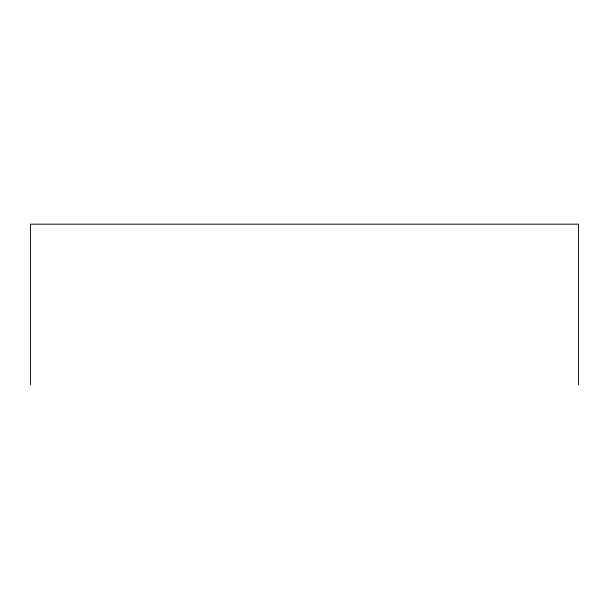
<?xml version="1.0" encoding="UTF-8"?>
<svg xmlns="http://www.w3.org/2000/svg" width="609" height="609" viewBox="0 0 609 609"><rect width="100%" height="100%" fill="white"/><g stroke="black" fill="none" stroke-linecap="round" stroke-linejoin="round"><path stroke-width="0.91" d="M578.55 384.827L578.55 224.173L30.45 224.173L30.45 384.827"/></g></svg>
